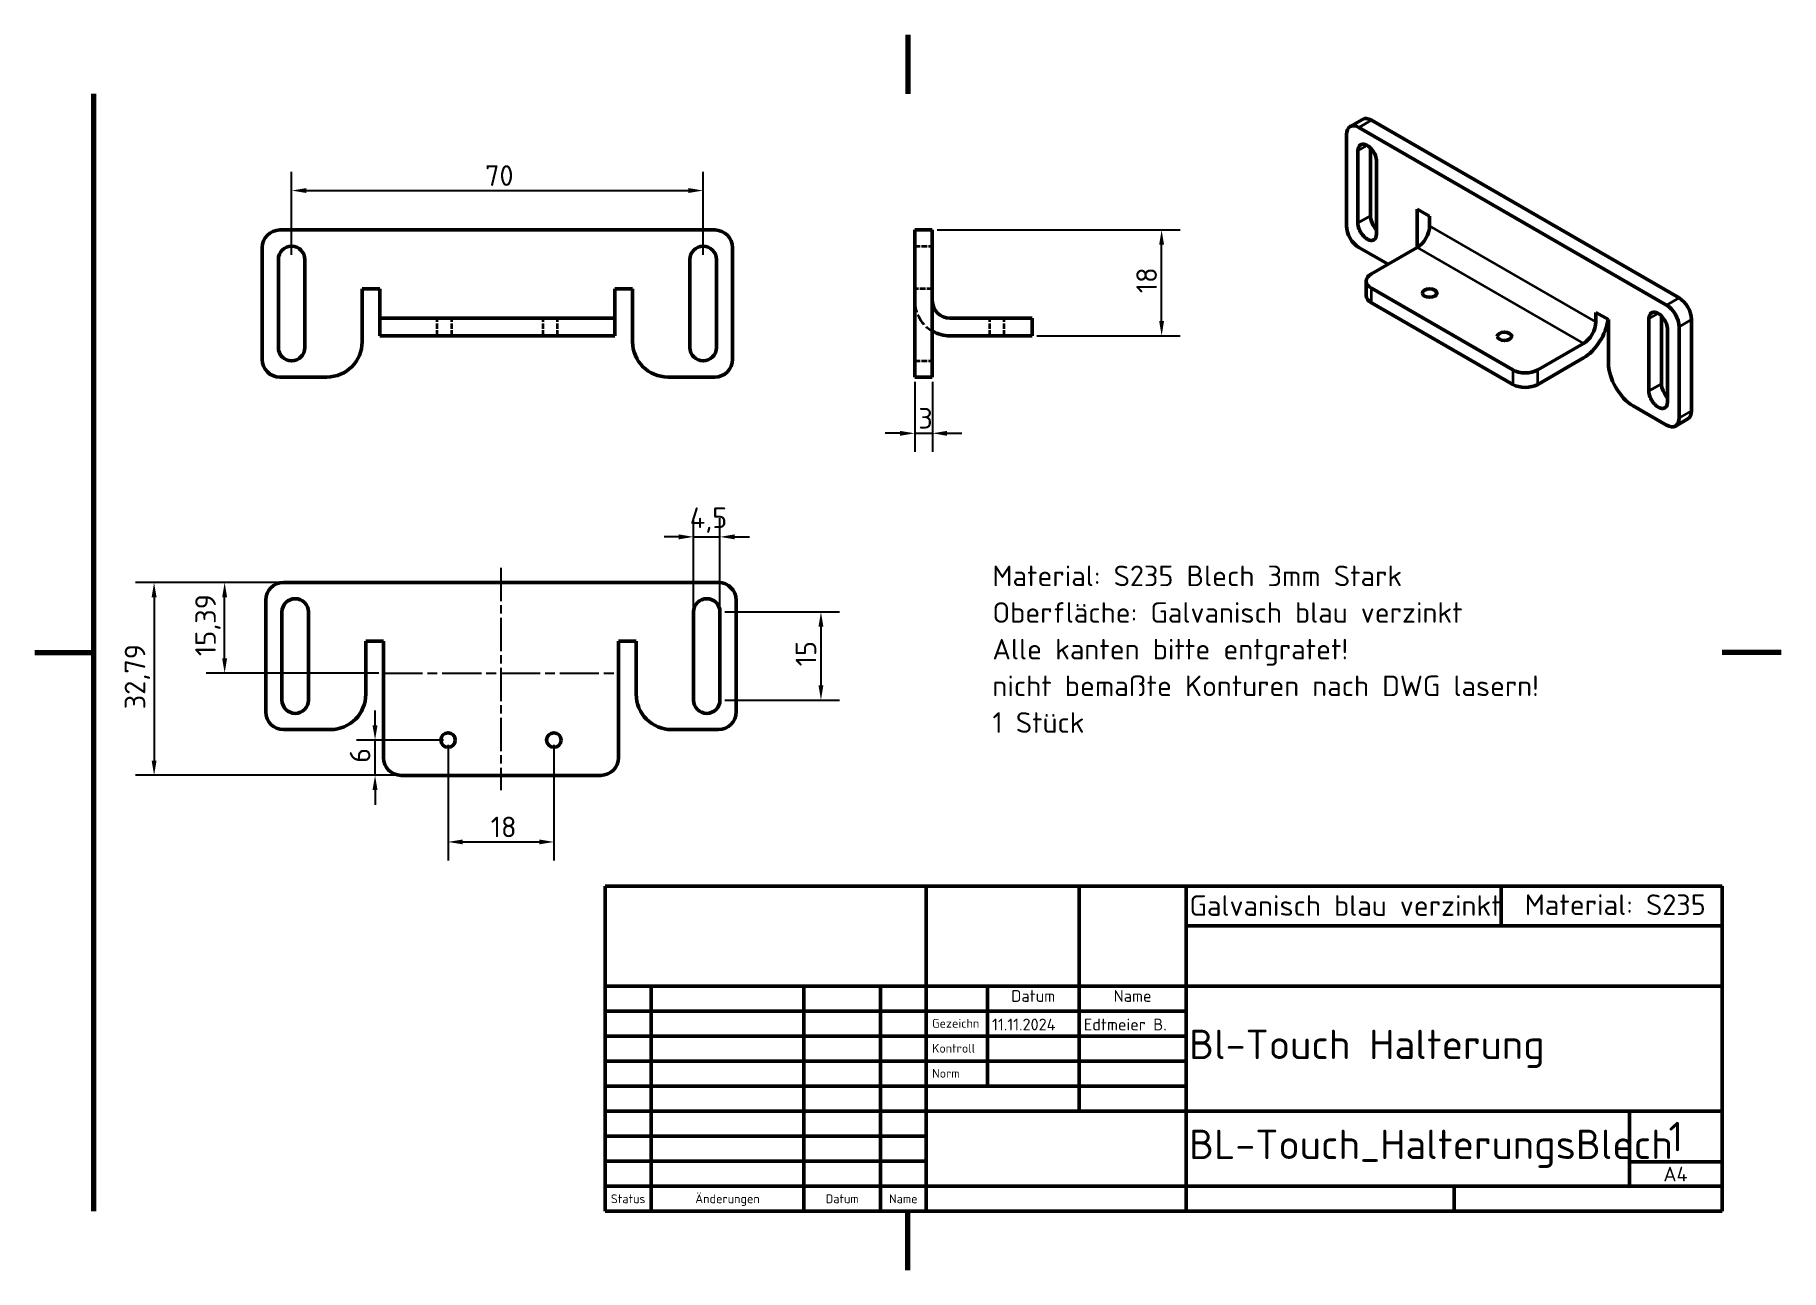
# Model space of a CAD drawing. Header units: millimetres. Extents: x 0 to 297, y 0 to 210.
import ezdxf
from ezdxf.enums import TextEntityAlignment as Align

# ---------------------------------------------------------------- set-up
doc = ezdxf.new("R2010")
doc.units = ezdxf.units.MM
doc.linetypes.add('CHAIN', pattern=[0.3543, 0.2362, -0.0295, 0.0591, -0.0295])
doc.linetypes.add('DASHED', pattern=[0.2067, 0.1654, -0.0413])
for name, color, linetype, lineweight in [('Bemaßung (ISO)', 7, 'Continuous', 25), ('Biegungsmittellinie (ISO)', 7, 'CHAIN', 25), ('Mittellinie (ISO)', 7, 'Continuous', 25), ('Rahmen (ISO)', 7, 'Continuous', 70), ('Sichtbar (ISO)', 7, 'Continuous', 50), ('Sichtbar schmal (ISO)', 7, 'Continuous', 35), ('Symbol (ISO)', 7, 'Continuous', 25), ('Titel (ISO)', 7, 'Continuous', 50), ('Verdeckt (ISO)', 7, 'DASHED', 35)]:
    doc.layers.add(name, color=color, linetype=linetype, lineweight=lineweight)
doc.styles.add('Notiztext (DIN)', font='isocpeur.ttf')
doc.styles.add('Textstil11', font='isocpeur.ttf')
doc.styles.add('Textstil13', font='isocpeur.ttf')
doc.styles.add('Textstil14', font='isocpeur.ttf')
doc.styles.add('Textstil19', font='isocpeur.ttf')
doc.dimstyles.new('Standard (DIN)', dxfattribs={"dimtxt": 3.5, "dimasz": 2.5, "dimexe": 3.175, "dimexo": 0.8, "dimgap": 0.8, "dimtad": 1, "dimrnd": 1e-08, "dimzin": 0, "dimtxsty": 'Notiztext (DIN)', "dimcen": 0.09, "dimdle": 10, "dimclrd": 256, "dimclre": 256, "dimclrt": 256, "dimadec": 0, "dimazin": 0, "dimtfac": 1, "dimtmove": 0, "dimatfit": 3, "dimfxl": 0, "dimtolj": 1, "dimtzin": 0, "dimlwd": -1, "dimlwe": -1, "dimarcsym": 0})

# ---------------------------------------------------------------- blocks, each defined once
blk = doc.blocks.new('Ränder Vorgaberahmen')
at = {"layer": 'Rahmen (ISO)', "flags": 128}
for points in [[(148.5, 210), (148.5, 200)], [(10, 10), (10, 200)], [(0, 105), (10, 105)], [(297, 105), (287, 105)], [(148.5, 0), (148.5, 10)]]:
    blk.add_lwpolyline(points, dxfattribs=at)
blk = doc.blocks.new('Schriftfelder DIN')
at = {"layer": 'Titel (ISO)'}
for p, q in [((288.4, 155.08), (98.4, 155.08)), ((98.4, 155.08), (98.4, 99.83)), ((153, 99.83), (153, 155.08)), ((179, 138.08), (179, 155.08)), ((197.2, 99.83), (197.2, 155.08)), ((250.8, 148.33), (250.8, 155.08)), ((288.4, 99.83), (288.4, 155.08)), ((197.2, 148.33), (288.4, 148.33)), ((98.4, 138.08), (288.4, 138.08)), ((106.2, 99.83), (106.2, 138.08)), ((132.2, 99.83), (132.2, 138.08)), ((145.2, 99.83), (145.2, 138.08)), ((163.4, 121.08), (163.4, 138.08)), ((179, 116.83), (179, 138.08)), ((98.4, 133.83), (153, 133.83)), ((153, 133.83), (197.2, 133.83)), ((98.4, 129.58), (153, 129.58)), ((153, 129.58), (197.2, 129.58)), ((98.4, 125.33), (153, 125.33)), ((153, 125.33), (197.2, 125.33)), ((98.4, 121.08), (153, 121.08)), ((153, 121.08), (197.2, 121.08)), ((98.4, 116.83), (153, 116.83)), ((153, 116.83), (288.4, 116.83)), ((272.6, 104.08), (272.6, 116.83)), ((98.4, 112.58), (153, 112.58)), ((153, 108.33), (98.4, 108.33)), ((272.6, 108.22), (288.4, 108.22)), ((98.4, 104.08), (153, 104.08)), ((153, 104.08), (197.2, 104.08)), ((197.2, 104.08), (288.4, 104.08)), ((242.8, 99.83), (242.8, 104.08)), ((98.4, 99.83), (288.4, 99.83))]:
    blk.add_line(p, q, dxfattribs=at)
at = {"layer": 'Titel (ISO)', "style": 'Textstil14'}
for s, p in [('Datum', (171.2, 134.83)), ('Name', (188.1, 134.83))]:
    blk.add_text(s, height=2, dxfattribs=at).set_placement(p, align=Align.BOTTOM_CENTER)
at = {"layer": 'Titel (ISO)', "style": 'Textstil13'}
for s, p in [('Gezeichn', (154, 130.58)), ('Kontroll', (154, 126.33)), ('Norm', (154, 122.08))]:
    blk.add_text(s, height=1.5, dxfattribs=at).set_placement(p, align=Align.BOTTOM_LEFT)
for s, p in [('Status', (102.3, 101.95)), ('Änderungen', (119.2, 101.95)), ('Datum', (138.7, 101.95)), ('Name', (149.1, 101.95))]:
    blk.add_text(s, height=1.5, dxfattribs=at).set_placement(p, align=Align.MIDDLE_CENTER)
at = {"layer": 'Titel (ISO)'}
for tag, p, height, style in [('ERSTELLUNGSDATUM_001', (164.2, 130.58), 2, 'Textstil14'), ('AUTOR_001', (179.8, 130.58), 2, 'Textstil14'), ('TITEL_001', (197.7, 125.7), 5, 'Textstil11'), ('BAUTEILNUMMER_001', (197.7, 108.7), 5, 'Textstil11'), ('Blattnummer_001', (279.25, 110.02), 5, 'Textstil11'), ('Blattgröße_001', (278.38, 104.9), 2.49, 'Textstil19')]:
    blk.add_attdef(tag, p, '', height=height, dxfattribs=dict(at, style=style))
at = {"layer": 'Titel (ISO)', "style": 'Textstil14'}
for tag, p in [('KONTROLLDATUM', (164.4, 126.33)), ('KONTROLLIERT_VON', (180, 126.33)), ('GENEHM.DAT._KONSTR.', (164.4, 122.08)), ('KONSTR._GEN._VON', (180, 122.08))]:
    blk.add_attdef(tag, text='', height=2, dxfattribs=at).set_placement(p, align=Align.BOTTOM_LEFT)
blk = doc.blocks.new('*D5')
at = {"layer": 'Bemaßung (ISO)'}
for p, q in [((41.47, 116.9), (17.1, 116.9)), ((20.27, 114.4), (20.27, 86.62)), ((61.47, 84.12), (17.1, 84.12))]:
    blk.add_line(p, q, dxfattribs=at)
for points in [[(19.85, 114.4), (20.69, 114.4), (20.27, 116.9)], [(19.85, 86.62), (20.69, 86.62), (20.27, 84.12)]]:
    blk.add_solid(points, dxfattribs=at)
at = {"layer": 'Defpoints', "color": 0}
for p in [(42.27, 116.9), (20.27, 84.12), (62.27, 84.12)]:
    blk.add_point(p, dxfattribs=at)
at = {"layer": 'Bemaßung (ISO)', "insert": (15.27, 95.35), "char_height": 3.5, "attachment_point": 1, "rotation": 90, "style": 'Notiztext (DIN)'}
blk.add_mtext('\\A1;32,79', dxfattribs=at)
blk = doc.blocks.new('*D6')
at = {"layer": 'Bemaßung (ISO)'}
for p, q in [((153.44, 176.84), (194.81, 176.84)), ((191.64, 161.34), (191.64, 174.34)), ((170.44, 158.84), (194.81, 158.84))]:
    blk.add_line(p, q, dxfattribs=at)
for points in [[(191.22, 174.34), (192.05, 174.34), (191.64, 176.84)], [(191.22, 161.34), (192.05, 161.34), (191.64, 158.84)]]:
    blk.add_solid(points, dxfattribs=at)
at = {"layer": 'Defpoints', "color": 0}
for p in [(152.64, 176.84), (191.64, 176.84), (169.64, 158.84)]:
    blk.add_point(p, dxfattribs=at)
at = {"layer": 'Bemaßung (ISO)', "insert": (187.34, 166.09), "char_height": 3.5, "attachment_point": 1, "rotation": 90, "style": 'Notiztext (DIN)'}
blk.add_mtext('\\A1;18', dxfattribs=at)
blk = doc.blocks.new('*D7')
at = {"layer": 'Bemaßung (ISO)'}
for p, q in [((41.47, 116.9), (29.1, 116.9)), ((32.27, 104.01), (32.27, 114.4)), ((58.47, 101.51), (29.1, 101.51))]:
    blk.add_line(p, q, dxfattribs=at)
for points in [[(31.85, 114.4), (32.69, 114.4), (32.27, 116.9)], [(31.85, 104.01), (32.69, 104.01), (32.27, 101.51)]]:
    blk.add_solid(points, dxfattribs=at)
at = {"layer": 'Defpoints', "color": 0}
for p in [(32.27, 116.9), (42.27, 116.9), (59.27, 101.51)]:
    blk.add_point(p, dxfattribs=at)
at = {"layer": 'Bemaßung (ISO)', "insert": (27.27, 104.39), "char_height": 3.5, "attachment_point": 1, "rotation": 90, "style": 'Notiztext (DIN)'}
blk.add_mtext('\\A1;15,39', dxfattribs=at)
blk = doc.blocks.new('*D8')
at = {"layer": 'Bemaßung (ISO)'}
for p, q in [((57.85, 92.62), (57.85, 95.12)), ((69.47, 90.12), (54.67, 90.12)), ((57.85, 84.12), (57.85, 90.12)), ((61.47, 84.12), (54.67, 84.12)), ((57.85, 81.62), (57.85, 79.12))]:
    blk.add_line(p, q, dxfattribs=at)
for points in [[(57.43, 92.62), (58.27, 92.62), (57.85, 90.12)], [(57.43, 81.62), (58.27, 81.62), (57.85, 84.12)]]:
    blk.add_solid(points, dxfattribs=at)
at = {"layer": 'Defpoints', "color": 0}
for p in [(57.85, 90.12), (70.27, 90.12), (62.27, 84.12)]:
    blk.add_point(p, dxfattribs=at)
at = {"layer": 'Bemaßung (ISO)', "insert": (53.55, 86.24), "char_height": 3.5, "attachment_point": 1, "rotation": 90, "style": 'Notiztext (DIN)'}
blk.add_mtext('\\A1;6', dxfattribs=at)
blk = doc.blocks.new('*D9')
at = {"layer": 'Bemaßung (ISO)'}
for p, q in [((70.27, 89.32), (70.27, 69.62)), ((88.27, 89.32), (88.27, 69.62)), ((72.77, 72.79), (85.77, 72.79))]:
    blk.add_line(p, q, dxfattribs=at)
for points in [[(72.77, 73.21), (72.77, 72.38), (70.27, 72.79)], [(85.77, 73.21), (85.77, 72.38), (88.27, 72.79)]]:
    blk.add_solid(points, dxfattribs=at)
at = {"layer": 'Defpoints', "color": 0}
for p in [(70.27, 90.12), (88.27, 90.12), (88.27, 72.79)]:
    blk.add_point(p, dxfattribs=at)
at = {"layer": 'Bemaßung (ISO)', "insert": (77.52, 77.09), "char_height": 3.5, "attachment_point": 1, "style": 'Notiztext (DIN)'}
blk.add_mtext('\\A1;18', dxfattribs=at)
blk = doc.blocks.new('*D10')
at = {"layer": 'Bemaßung (ISO)'}
for p, q in [((112.02, 112.7), (112.02, 127.84)), ((116.52, 112.7), (116.52, 127.84)), ((109.52, 124.66), (107.02, 124.66)), ((112.02, 124.66), (116.52, 124.66)), ((119.02, 124.66), (121.52, 124.66))]:
    blk.add_line(p, q, dxfattribs=at)
for points in [[(109.52, 125.08), (109.52, 124.24), (112.02, 124.66)], [(119.02, 125.08), (119.02, 124.24), (116.52, 124.66)]]:
    blk.add_solid(points, dxfattribs=at)
at = {"layer": 'Defpoints', "color": 0}
for p in [(116.52, 124.66), (112.02, 111.9), (116.52, 111.9)]:
    blk.add_point(p, dxfattribs=at)
at = {"layer": 'Bemaßung (ISO)', "insert": (111.38, 129.66), "char_height": 3.5, "attachment_point": 1, "style": 'Notiztext (DIN)'}
blk.add_mtext('\\A1;4,5', dxfattribs=at)
blk = doc.blocks.new('*D11')
at = {"layer": 'Bemaßung (ISO)'}
for p, q in [((117.32, 111.9), (136.87, 111.9)), ((133.69, 109.4), (133.69, 99.4)), ((117.32, 96.9), (136.87, 96.9))]:
    blk.add_line(p, q, dxfattribs=at)
for points in [[(133.28, 109.4), (134.11, 109.4), (133.69, 111.9)], [(133.28, 99.4), (134.11, 99.4), (133.69, 96.9)]]:
    blk.add_solid(points, dxfattribs=at)
at = {"layer": 'Defpoints', "color": 0}
for p in [(116.52, 111.9), (116.52, 96.9), (133.69, 96.9)]:
    blk.add_point(p, dxfattribs=at)
at = {"layer": 'Bemaßung (ISO)', "insert": (129.39, 102.65), "char_height": 3.5, "attachment_point": 1, "rotation": 90, "style": 'Notiztext (DIN)'}
blk.add_mtext('\\A1;15', dxfattribs=at)
blk = doc.blocks.new('*D12')
at = {"layer": 'Bemaßung (ISO)'}
for p, q in [((43.66, 172.64), (43.66, 186.72)), ((113.66, 172.64), (113.66, 186.72)), ((46.16, 183.54), (111.16, 183.54))]:
    blk.add_line(p, q, dxfattribs=at)
for points in [[(46.16, 183.96), (46.16, 183.13), (43.66, 183.54)], [(111.16, 183.96), (111.16, 183.13), (113.66, 183.54)]]:
    blk.add_solid(points, dxfattribs=at)
at = {"layer": 'Defpoints', "color": 0}
for p in [(113.66, 183.54), (43.66, 171.84), (113.66, 171.84)]:
    blk.add_point(p, dxfattribs=at)
at = {"layer": 'Bemaßung (ISO)', "insert": (76.56, 187.84), "char_height": 3.5, "attachment_point": 1, "style": 'Notiztext (DIN)'}
blk.add_mtext('\\A1;70', dxfattribs=at)
blk = doc.blocks.new('*D13')
at = {"layer": 'Bemaßung (ISO)'}
for p, q in [((149.64, 151.04), (149.64, 139.09)), ((152.64, 151.04), (152.64, 139.09)), ((147.14, 142.27), (144.64, 142.27)), ((149.64, 142.27), (152.64, 142.27)), ((155.14, 142.27), (157.64, 142.27))]:
    blk.add_line(p, q, dxfattribs=at)
for points in [[(147.14, 142.68), (147.14, 141.85), (149.64, 142.27)], [(155.14, 142.68), (155.14, 141.85), (152.64, 142.27)]]:
    blk.add_solid(points, dxfattribs=at)
at = {"layer": 'Defpoints', "color": 0}
for p in [(149.64, 151.84), (152.64, 151.84), (152.64, 142.27)]:
    blk.add_point(p, dxfattribs=at)
at = {"layer": 'Bemaßung (ISO)', "insert": (150.26, 146.57), "char_height": 3.5, "attachment_point": 1, "style": 'Notiztext (DIN)'}
blk.add_mtext('\\A1;3', dxfattribs=at)

msp = doc.modelspace()

# ---------------------------------------------------------------- linework, layer by layer
at = {"layer": 'Biegungsmittellinie (ISO)', "ltscale": 28.224669}
msp.add_line((59.271, 101.508), (99.271, 101.508), dxfattribs=at)
at = {"layer": 'Mittellinie (ISO)', "linetype": 'CHAIN', "ltscale": 23.990969}
msp.add_line((79.271, 119.401), (79.271, 81.615), dxfattribs=at)
at = {"layer": 'Sichtbar (ISO)'}
for p, q in [((225.821, 195.645), (223.7, 194.42)), ((225.2, 194.271), (277.526, 164.061)), ((227.321, 195.496), (279.647, 165.286)), ((223.079, 177.533), (223.079, 193.047)), ((225.023, 178.044), (225.023, 190.291)), ((227.145, 190.798), (227.145, 179.268)), ((228.205, 188.454), (228.205, 176.206)), ((235.1, 173.859), (235.1, 180.391)), ((235.1, 180.391), (237.221, 179.166)), ((237.221, 179.166), (237.221, 177.533)), ((41.66, 176.836), (115.66, 176.836)), ((149.637, 173.836), (149.637, 176.836)), ((152.637, 176.836), (149.637, 176.836)), ((152.637, 176.836), (152.637, 173.836)), ((38.66, 154.836), (38.66, 173.836)), ((118.66, 173.836), (118.66, 154.836)), ((149.637, 154.836), (149.637, 173.836)), ((152.637, 154.836), (152.637, 173.836)), ((230.15, 171.001), (225.2, 173.859)), ((235.1, 173.859), (227.321, 169.368)), ((41.41, 156.836), (41.41, 171.836)), ((45.91, 171.836), (45.91, 156.836)), ((111.41, 156.836), (111.41, 171.836)), ((115.91, 171.836), (115.91, 156.836)), ((55.66, 157.836), (55.66, 166.836)), ((55.66, 166.836), (58.66, 166.836)), ((58.66, 166.836), (58.66, 164.836)), ((98.66, 166.836), (98.66, 164.836)), ((98.66, 166.836), (101.66, 166.836)), ((101.66, 166.836), (101.66, 157.836)), ((226.443, 165.694), (226.443, 168.143)), ((227.321, 166.919), (251.363, 153.038)), ((58.66, 164.836), (58.66, 161.836)), ((98.66, 161.836), (98.66, 164.836)), ((227.321, 164.469), (251.363, 150.589)), ((58.66, 161.836), (58.66, 158.836)), ((58.66, 161.836), (61.66, 161.836)), ((61.66, 161.836), (95.66, 161.836)), ((95.66, 161.836), (98.66, 161.836)), ((98.66, 158.836), (98.66, 161.836)), ((155.637, 161.836), (166.637, 161.836)), ((166.637, 161.836), (169.637, 161.836)), ((169.637, 158.836), (169.637, 161.836)), ((265.505, 162.836), (265.505, 161.203)), ((265.505, 162.836), (267.626, 161.612)), ((267.626, 161.612), (267.626, 154.263)), ((274.521, 149.466), (274.521, 161.714)), ((276.642, 162.221), (276.642, 150.691)), ((279.647, 160.387), (279.647, 144.873)), ((281.769, 161.612), (281.769, 146.098)), ((61.66, 158.836), (58.66, 158.836)), ((61.66, 158.836), (95.66, 158.836)), ((98.66, 158.836), (95.66, 158.836)), ((166.637, 158.836), (155.637, 158.836)), ((169.637, 158.836), (166.637, 158.836)), ((255.606, 153.038), (263.384, 157.529)), ((277.703, 159.876), (277.703, 147.629)), ((149.637, 151.836), (149.637, 154.836)), ((152.637, 154.836), (152.637, 151.836)), ((263.384, 155.08), (255.606, 150.589)), ((49.66, 151.836), (41.66, 151.836)), ((115.66, 151.836), (107.66, 151.836)), ((149.637, 151.836), (152.637, 151.836)), ((277.526, 143.649), (271.869, 146.915)), ((281.147, 144.725), (279.026, 143.5)), ((116.271, 116.901), (42.271, 116.901)), ((39.271, 113.901), (39.271, 94.901)), ((119.271, 94.901), (119.271, 113.901)), ((42.021, 96.901), (42.021, 111.901)), ((46.521, 111.901), (46.521, 96.901)), ((112.021, 96.901), (112.021, 111.901)), ((116.521, 111.901), (116.521, 96.901)), ((56.271, 97.901), (56.271, 106.901)), ((56.271, 106.901), (59.271, 106.901)), ((59.271, 87.115), (59.271, 106.901)), ((99.271, 87.115), (99.271, 106.901)), ((99.271, 106.901), (102.271, 106.901)), ((102.271, 106.901), (102.271, 97.901)), ((42.271, 91.901), (50.271, 91.901)), ((108.271, 91.901), (116.271, 91.901)), ((96.271, 84.115), (62.271, 84.115))]:
    msp.add_line(p, q, dxfattribs=at)
for centre in [(70.271, 90.115), (88.271, 90.115)]:
    msp.add_circle(centre, 1.23, dxfattribs=at)
for centre, radius, start, end in [((41.66, 173.836), 3, 90, 180), ((115.66, 173.836), 3, 0, 90), ((43.66, 171.836), 2.25, 0, 180), ((113.66, 171.836), 2.25, 0, 180), ((155.637, 164.836), 3, 180, 270), ((49.66, 157.836), 6, 270, 0), ((107.66, 157.836), 6, 180, 270), ((155.637, 164.836), 6, 240, 270), ((41.66, 154.836), 3, 180, 270), ((43.66, 156.836), 2.25, 180, 0), ((113.66, 156.836), 2.25, 180, 0), ((115.66, 154.836), 3, 270, 0), ((42.271, 113.901), 3, 90, 180), ((116.271, 113.901), 3, 0, 90), ((44.271, 111.901), 2.25, 0, 180), ((114.271, 111.901), 2.25, 0, 180), ((44.271, 96.901), 2.25, 180, 0), ((50.271, 97.901), 6, 270, 0), ((108.271, 97.901), 6, 180, 270), ((114.271, 96.901), 2.25, 180, 0), ((42.271, 94.901), 3, 180, 270), ((116.271, 94.901), 3, 270, 0), ((62.271, 87.115), 3, 180, 270), ((96.271, 87.115), 3, 270, 0)]:
    msp.add_arc(centre, radius, start, end, dxfattribs=at)
for centre, major_axis, start_param, end_param in [((225.2, 191.822), (-1.5, 2.598), 5.4977871, 7.0685835), ((227.321, 193.047), (-1.5, 2.598), 5.4977871, 6.2831853), ((226.614, 189.372), (-1.125, 1.949), 3.9269908, 7.0685835), ((228.736, 178.35), (1.125, -1.949), 3.9269908, 5.1579502), ((225.2, 176.308), (-1.5, 2.598), 0.7853982, 2.3561945), ((226.614, 177.125), (1.125, -1.949), 3.9269908, 7.0685835), ((235.1, 176.308), (-1.5, -2.598), 0.7853982, 2.3561945), ((229.443, 168.143), (-3, 0), 5.4977871, 7.0685835), ((229.443, 165.694), (-3, 0), 0, 0.7853982), ((277.526, 161.612), (1.5, -2.598), 0.7853982, 2.3561945), ((279.647, 162.836), (-1.5, 2.598), 3.9269908, 5.4977871), ((263.384, 159.979), (-3, -5.196), 0.7853982, 2.2009336), ((263.384, 159.979), (1.5, 2.598), 3.9269908, 5.4977871), ((276.112, 160.795), (-1.125, 1.949), 3.9269908, 7.0685835), ((253.484, 154.263), (-3, 0), 0.7853982, 2.3561945), ((271.869, 151.814), (-3, 5.196), 0.7853982, 2.3561945), ((253.484, 151.814), (3, 0), 3.9269908, 5.4977871), ((276.112, 148.548), (1.125, -1.949), 3.9269908, 7.0685835), ((278.233, 149.772), (1.125, -1.949), 3.9269908, 5.1579502), ((279.647, 147.323), (1.5, -2.598), 0, 0.7853982), ((277.526, 146.098), (1.5, -2.598), 5.4977871, 7.0685835)]:
    msp.add_ellipse(centre, major_axis=major_axis, ratio=0.5773503, start_param=start_param, end_param=end_param, dxfattribs=at)
for centre in [(237.221, 166.102), (249.949, 158.754)]:
    msp.add_ellipse(centre, major_axis=(-1.23, 0), ratio=0.5773503, dxfattribs=at)
at = {"layer": 'Sichtbar schmal (ISO)'}
for p, q in [((225.2, 194.271), (227.321, 195.496)), ((225.023, 190.291), (226.614, 191.21)), ((225.023, 178.044), (227.145, 179.268)), ((265.505, 161.203), (237.221, 177.533)), ((235.1, 173.859), (263.384, 157.529)), ((227.321, 164.469), (227.321, 166.919)), ((279.647, 165.286), (277.526, 164.061)), ((274.521, 161.714), (276.112, 162.632)), ((279.647, 160.387), (281.769, 161.612)), ((251.363, 153.038), (251.363, 150.589)), ((255.606, 150.589), (255.606, 153.038)), ((274.521, 149.466), (276.642, 150.691)), ((281.769, 146.098), (279.647, 144.873))]:
    msp.add_line(p, q, dxfattribs=at)
at = {"layer": 'Verdeckt (ISO)', "ltscale": 5.71399}
for p, q in [((149.637, 174.086), (152.637, 174.086)), ((152.637, 166.836), (149.637, 166.836)), ((68.43, 158.836), (68.43, 161.836)), ((70.889, 158.836), (70.889, 161.836)), ((86.43, 158.836), (86.43, 161.836)), ((88.889, 158.836), (88.889, 161.836)), ((162.407, 158.836), (162.407, 161.836)), ((164.866, 158.836), (164.866, 161.836)), ((149.637, 154.586), (152.637, 154.586))]:
    msp.add_line(p, q, dxfattribs=at)
at = {"layer": 'Verdeckt (ISO)', "ltscale": 11.967462}
msp.add_arc((155.637, 164.836), 6, 180, 240, dxfattribs=at)

# ---------------------------------------------------------------- block references
msp.add_blockref('Ränder Vorgaberahmen', (0, 0))
msp.add_blockref('Schriftfelder DIN', (-1.401, -89.828)).add_auto_attribs({'Blattnummer_001': '1', 'Blattgröße_001': 'A4', 'TITEL_001': 'Bl-Touch Halterung', 'BAUTEILNUMMER_001': 'BL-Touch_HalterungsBlech', 'ERSTELLUNGSDATUM_001': '11.11.2024', 'AUTOR_001': 'Edtmeier B.'})

# ---------------------------------------------------------------- texts
at = {"layer": 'Symbol (ISO)', "insert": (162.861, 119.779), "char_height": 3.5, "width": 90.96104, "attachment_point": 1, "line_spacing_factor": 1.068348, "style": 'Notiztext (DIN)'}
msp.add_mtext('\\fISOCPEUR|b0|i0;\\H3.5000;Material: S235 Blech 3mm Stark\\P\\fISOCPEUR|b0|i0;\\H3.5000;Oberfläche: Galvanisch blau verzinkt \\P\\fISOCPEUR|b0|i0;\\H3.5000;Alle kanten bitte entgratet!\\P\\fISOCPEUR|b0|i0;\\H3.5000;nicht bemaßte Konturen nach DWG lasern!\\P\\fISOCPEUR|b0|i0;\\H3.5000;1 Stück\\fISOCPEUR|b0|i0;\\H3.5000;\\P', dxfattribs=at)
at = {"layer": 'Symbol (ISO)', "char_height": 3.5, "attachment_point": 1, "style": 'Notiztext (DIN)'}
for s, insert, width in [('\\fISOCPEUR|b0|i0;Galvanisch blau verzinkt', (196.374, 63.722), 52.47078), ('\\fISOCPEUR|b0|i0;Material: S235', (253.407, 63.871), 30.43506)]:
    msp.add_mtext(s, dxfattribs=dict(at, insert=insert, width=width))

# ---------------------------------------------------------------- dimensions: what is measured, and where the dimension line sits
at = {"layer": 'Bemaßung (ISO)'}
for base, p1, p2, angle, override, picture, middle in [((113.66, 183.542), (43.66, 171.836), (113.66, 171.836), 180, {"dimgap": 0.8, "dimdec": 0, "dimtol": 0, "dimlim": 0, "dimtp": 0, "dimtm": 0, "dimtdec": 2, "dimtofl": 0, "dimatfit": 1}, '*D12', (78.66, 183.542)), ((191.637, 176.836), (169.637, 158.836), (152.637, 176.836), 90, {"dimgap": 0.8, "dimdec": 0, "dimtol": 0, "dimlim": 0, "dimtp": 0, "dimtm": 0, "dimtdec": 2, "dimtofl": 0, "dimatfit": 1}, '*D6', (191.637, 167.836)), ((152.637, 142.265), (149.637, 151.836), (152.637, 151.836), 180, {"dimgap": 0.8, "dimdec": 0, "dimtol": 0, "dimlim": 0, "dimtp": 0, "dimtm": 0, "dimtdec": 2, "dimtofl": 1, "dimatfit": 1}, '*D13', (151.137, 142.265)), ((20.271, 84.115), (42.271, 116.901), (62.271, 84.115), 90, {"dimgap": 0.8, "dimdec": 2, "dimtol": 0, "dimlim": 0, "dimtp": 0, "dimtm": 0, "dimtdec": 2, "dimtofl": 0, "dimatfit": 1}, '*D5', (20.271, 100.508)), ((32.271, 116.901), (59.271, 101.508), (42.271, 116.901), 270, {"dimgap": 0.8, "dimdec": 2, "dimtol": 0, "dimlim": 0, "dimtp": 0, "dimtm": 0, "dimtdec": 2, "dimtofl": 0, "dimatfit": 1}, '*D7', (32.271, 109.205)), ((133.695, 96.901), (116.521, 111.901), (116.521, 96.901), 90, {"dimgap": 0.8, "dimdec": 0, "dimtol": 0, "dimlim": 0, "dimtp": 0, "dimtm": 0, "dimtdec": 2, "dimtofl": 0, "dimatfit": 1}, '*D11', (133.695, 104.401)), ((57.849, 90.115), (62.271, 84.115), (70.271, 90.115), 90, {"dimgap": 0.8, "dimdec": 0, "dimtol": 0, "dimlim": 0, "dimtp": 0, "dimtm": 0, "dimtdec": 2, "dimtofl": 1, "dimatfit": 1}, '*D8', (57.849, 87.115)), ((88.271, 72.795), (70.271, 90.115), (88.271, 90.115), 180, {"dimgap": 0.8, "dimdec": 0, "dimtol": 0, "dimlim": 0, "dimtp": 0, "dimtm": 0, "dimtdec": 2, "dimtofl": 0, "dimatfit": 1}, '*D9', (79.271, 72.795))]:
    dim = msp.add_linear_dim(base=base, p1=p1, p2=p2, angle=angle, dimstyle='Standard (DIN)', override=override, dxfattribs=at)
    dim.commit()
    dim.dimension.update_dxf_attribs({"geometry": picture, "text_midpoint": middle, "dimtype": 160})
dim = msp.add_linear_dim(base=(116.521, 124.661), p1=(112.021, 111.901), p2=(116.521, 111.901), dimstyle='Standard (DIN)', override={"dimgap": 0.8, "dimdec": 1, "dimtol": 0, "dimlim": 0, "dimtp": 0, "dimtm": 0, "dimtdec": 2, "dimtofl": 1, "dimatfit": 1}, dxfattribs=at)
dim.commit()
dim.dimension.update_dxf_attribs({"geometry": '*D10', "text_midpoint": (114.271, 124.661), "dimtype": 160})

doc.saveas('drawing.dxf')
